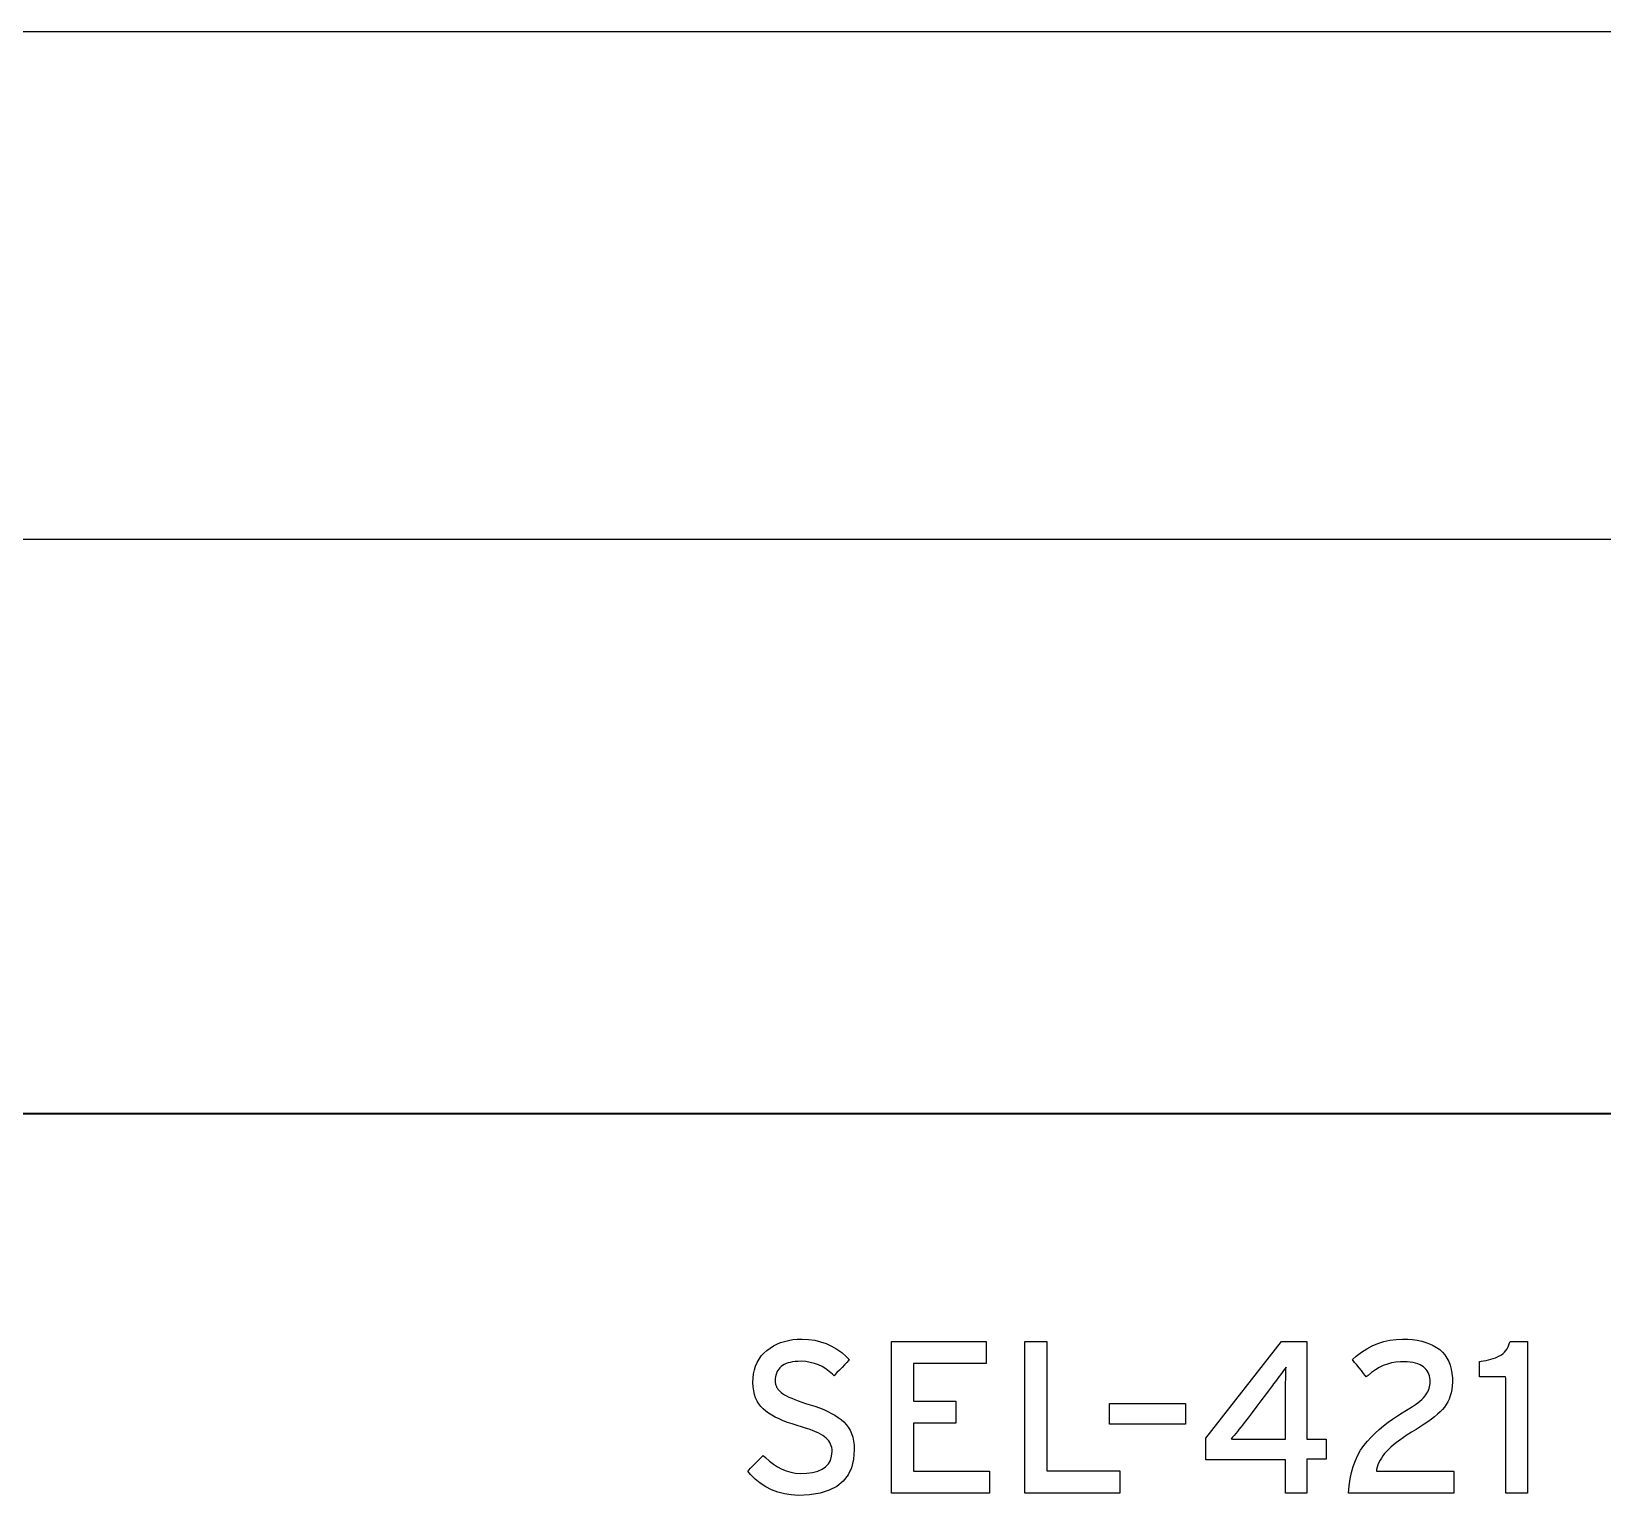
# Model space of a CAD drawing. Extents: x 1 to 47.7, y 0.2 to 35.
# Drawn here: x 9.292 to 11.508, y 13.936 to 16 of the extents above; entities that cross this region are included whole.
import ezdxf

# ---------------------------------------------------------------- set-up
doc = ezdxf.new("R2010")
doc.units = 0
doc.header["$MEASUREMENT"] = 0
for name, color, linetype in [('3_1__HORIZONTAL_RACK_MOUNT', 7, 'CONTINUOUS'), ('3_2__HORIZONTAL_PANEL_MOUN', 7, 'CONTINUOUS'), ('4_1__4U__UP_TO_ONE_IO_BOAR', 7, 'CONTINUOUS'), ('4_2__4U__FRONT_PANEL_W_24_', 7, 'CONTINUOUS'), ('5_1___24__TARGET_LEDS___12', 7, 'CONTINUOUS')]:
    doc.layers.add(name, color=color, linetype=linetype)

msp = doc.modelspace()

# ---------------------------------------------------------------- linework, layer by layer
at = {"layer": '3_1__HORIZONTAL_RACK_MOUNT'}
msp.add_lwpolyline([(11.6942, 15.2836), (11.2892, 15.2836), (10.8858, 15.2836), (10.6849, 15.2836), (10.4847, 15.2836), (10.2853, 15.2836), (10.0869, 15.2836), (9.8894, 15.2836), (9.6929, 15.2836), (9.4977, 15.2836), (9.3038, 15.2836), (9.1112, 15.2836)], dxfattribs=at)
at = {"layer": '3_2__HORIZONTAL_PANEL_MOUN'}
msp.add_lwpolyline([(9.1702, 16), (9.39, 16), (9.6111, 16), (9.8334, 16), (10.0569, 16), (10.2814, 16), (10.5068, 16), (10.7329, 16), (10.9597, 16), (11.1871, 16), (11.6431, 16)], dxfattribs=at)
at = {"layer": '4_1__4U__UP_TO_ONE_IO_BOAR'}
msp.add_lwpolyline([(11.5905, 14.4737), (11.3057, 14.4737), (11.0225, 14.4737), (10.7415, 14.4737), (10.6021, 14.4737), (10.4634, 14.4737), (10.3255, 14.4737), (10.1886, 14.4737), (10.0526, 14.4737), (9.9177, 14.4737), (9.7839, 14.4737), (9.6513, 14.4737), (9.52, 14.4737), (9.39, 14.4737), (9.2614, 14.4737)], dxfattribs=at)
at = {"layer": '4_2__4U__FRONT_PANEL_W_24_'}
for points in [[(11.5602, 14.4745), (11.2768, 14.4745), (10.9951, 14.4745), (10.7155, 14.4745), (10.4388, 14.4745), (10.3016, 14.4745), (10.1654, 14.4745), (10.0301, 14.4745), (9.8959, 14.4745), (9.7628, 14.4745), (9.6309, 14.4745), (9.5002, 14.4745), (9.3708, 14.4745), (9.2429, 14.4745)], [(10.5048, 13.9395), (10.5048, 14.1533), (10.6383, 14.1533), (10.6383, 14.1223), (10.5359, 14.1223), (10.5359, 14.0691), (10.5954, 14.0691), (10.5954, 14.0381), (10.5359, 14.0381), (10.5359, 13.9705), (10.6428, 13.9705), (10.6428, 13.9395), (10.5048, 13.9395)], [(10.6927, 13.9395), (10.6927, 14.1533), (10.7237, 14.1533), (10.7237, 13.9708), (10.827, 13.9708), (10.827, 13.9395), (10.6927, 13.9395)], [(11.0904, 13.9875), (11.0904, 13.9395), (11.0603, 13.9395), (11.0603, 13.9865), (10.9482, 13.9865), (10.9482, 14.0171), (11.0549, 14.1533), (11.0904, 14.1533), (11.0904, 14.0157), (11.1179, 14.0157), (11.1179, 13.9875), (11.0904, 13.9875)], [(10.8123, 14.0366), (10.8123, 14.0658), (10.9192, 14.0658), (10.9192, 14.0366), (10.8123, 14.0366)]]:
    msp.add_lwpolyline(points, dxfattribs=at)
for points in [[(10.4523, 14.0008), (10.4514, 13.9874), (10.4486, 13.9754), (10.4437, 13.9651), (10.4368, 13.9563), (10.4279, 13.9491), (10.417, 13.9435), (10.4041, 13.9394), (10.3891, 13.9369), (10.3736, 13.9361), (10.3634, 13.9369), (10.3537, 13.9386), (10.3445, 13.9411), (10.3358, 13.9444), (10.3276, 13.9485), (10.3198, 13.9535), (10.3126, 13.9594), (10.3058, 13.966), (10.302, 13.9707), (10.3034, 13.9721), (10.3059, 13.9746), (10.3092, 13.9779), (10.3129, 13.9816), (10.3167, 13.9853), (10.32, 13.9886), (10.3226, 13.9912), (10.324, 13.9926), (10.3272, 13.9896), (10.3326, 13.9846), (10.3382, 13.9802), (10.344, 13.9765), (10.3501, 13.9734), (10.3563, 13.9709), (10.3628, 13.9691), (10.3695, 13.9679), (10.3764, 13.9674), (10.3852, 13.9676), (10.3935, 13.9686), (10.4008, 13.9704), (10.4069, 13.9731), (10.4119, 13.9765), (10.4159, 13.9807), (10.4187, 13.9857), (10.4204, 13.9916), (10.421, 13.9982), (10.4209, 14.0012), (10.4205, 14.0038), (10.4199, 14.0063), (10.419, 14.0087), (10.4178, 14.011), (10.4164, 14.0131), (10.4147, 14.0152), (10.4128, 14.0171), (10.4105, 14.019), (10.4078, 14.0208), (10.4048, 14.0226), (10.4013, 14.0244), (10.3974, 14.0261), (10.3932, 14.0279), (10.3885, 14.0296), (10.3835, 14.0313), (10.378, 14.033), (10.3717, 14.0348), (10.3647, 14.037), (10.3581, 14.0392), (10.3519, 14.0416), (10.3462, 14.0441), (10.3408, 14.0467), (10.3359, 14.0494), (10.3314, 14.0523), (10.3274, 14.0552), (10.3237, 14.0582), (10.3205, 14.0615), (10.3176, 14.0652), (10.3152, 14.0693), (10.3132, 14.0737), (10.3117, 14.0786), (10.3105, 14.0838), (10.3097, 14.0894), (10.3094, 14.0953), (10.3096, 14.1016), (10.3103, 14.1076), (10.3114, 14.1133), (10.3131, 14.1186), (10.3153, 14.1237), (10.318, 14.1285), (10.3212, 14.1329), (10.3249, 14.137), (10.3291, 14.1408), (10.3335, 14.1441), (10.3382, 14.1471), (10.3431, 14.1496), (10.3483, 14.1517), (10.3538, 14.1535), (10.3595, 14.1549), (10.3656, 14.1559), (10.3718, 14.1565), (10.3786, 14.1567), (10.3877, 14.1562), (10.3965, 14.155), (10.4048, 14.153), (10.4128, 14.1503), (10.4204, 14.1468), (10.4277, 14.1427), (10.4346, 14.1378), (10.4411, 14.1322), (10.4455, 14.1276), (10.4443, 14.1264), (10.4419, 14.1239), (10.4386, 14.1205), (10.435, 14.1168), (10.4313, 14.1129), (10.4279, 14.1094), (10.4253, 14.1067), (10.4238, 14.1051), (10.4215, 14.1071), (10.417, 14.1112), (10.4122, 14.1148), (10.4071, 14.1179), (10.4018, 14.1204), (10.3961, 14.1225), (10.3902, 14.1239), (10.384, 14.1249), (10.3775, 14.1254), (10.3726, 14.1253), (10.3688, 14.125), (10.3652, 14.1246), (10.3619, 14.1239), (10.3589, 14.1231), (10.3561, 14.1221), (10.3535, 14.1209), (10.3512, 14.1195), (10.3492, 14.118), (10.3474, 14.1162), (10.3458, 14.1144), (10.3445, 14.1124), (10.3433, 14.1104), (10.3424, 14.1082), (10.3416, 14.106), (10.3411, 14.1036), (10.3408, 14.1012), (10.3407, 14.0987), (10.3407, 14.0975), (10.3408, 14.0963), (10.3409, 14.0951), (10.3411, 14.094), (10.3414, 14.0929), (10.3417, 14.0919), (10.342, 14.0909), (10.3424, 14.0899), (10.3428, 14.089), (10.3434, 14.088), (10.344, 14.087), (10.3447, 14.086), (10.3454, 14.085), (10.3463, 14.084), (10.3473, 14.0831), (10.3483, 14.0821), (10.3494, 14.0812), (10.3511, 14.08), (10.3537, 14.0783), (10.3568, 14.0766), (10.3602, 14.0749), (10.3641, 14.0732), (10.3684, 14.0714), (10.3731, 14.0697), (10.3782, 14.0679), (10.3837, 14.0661), (10.3903, 14.0642), (10.3969, 14.062), (10.4032, 14.0597), (10.4092, 14.0573), (10.4148, 14.0547), (10.4201, 14.052), (10.425, 14.0493), (10.4295, 14.0463), (10.4338, 14.0433), (10.4376, 14.0401), (10.441, 14.0365), (10.4439, 14.0325), (10.4464, 14.0281), (10.4485, 14.0234), (10.4501, 14.0183), (10.4513, 14.0129), (10.452, 14.007)], [(11.1494, 13.9395), (11.1503, 13.9497), (11.1517, 13.9595), (11.1536, 13.9687), (11.156, 13.9773), (11.159, 13.9855), (11.1625, 13.9931), (11.1664, 14.0002), (11.171, 14.0068), (11.176, 14.0129), (11.1813, 14.0186), (11.1869, 14.0241), (11.1927, 14.0294), (11.1988, 14.0345), (11.205, 14.0394), (11.2115, 14.044), (11.2182, 14.0485), (11.2251, 14.0528), (11.2311, 14.0563), (11.2356, 14.0591), (11.2397, 14.0618), (11.2435, 14.0644), (11.2469, 14.0669), (11.2499, 14.0693), (11.2526, 14.0716), (11.2549, 14.0739), (11.2569, 14.076), (11.2585, 14.0781), (11.2598, 14.0803), (11.261, 14.0825), (11.262, 14.0847), (11.2628, 14.087), (11.2634, 14.0893), (11.2639, 14.0916), (11.2642, 14.094), (11.2643, 14.0964), (11.2642, 14.0993), (11.2638, 14.1021), (11.2633, 14.1047), (11.2625, 14.1072), (11.2615, 14.1095), (11.2602, 14.1117), (11.2587, 14.1138), (11.257, 14.1156), (11.2551, 14.1174), (11.2527, 14.119), (11.2501, 14.1204), (11.2471, 14.1216), (11.2439, 14.1226), (11.2403, 14.1235), (11.2364, 14.1241), (11.2322, 14.1245), (11.2277, 14.1247), (11.2224, 14.1247), (11.2161, 14.1241), (11.21, 14.123), (11.2041, 14.1214), (11.1983, 14.1193), (11.1927, 14.1166), (11.1872, 14.1134), (11.1819, 14.1097), (11.1768, 14.1055), (11.1743, 14.1037), (11.1729, 14.1054), (11.1705, 14.1084), (11.1674, 14.1122), (11.1641, 14.1163), (11.1608, 14.1203), (11.1579, 14.1239), (11.1558, 14.1265), (11.1548, 14.1277), (11.1602, 14.1326), (11.1674, 14.1381), (11.1749, 14.1429), (11.1826, 14.147), (11.1907, 14.1504), (11.199, 14.1531), (11.2076, 14.155), (11.2164, 14.1562), (11.2255, 14.1567), (11.2328, 14.1565), (11.2397, 14.156), (11.2463, 14.1551), (11.2525, 14.1538), (11.2583, 14.1521), (11.2637, 14.1501), (11.2688, 14.1478), (11.2735, 14.145), (11.2779, 14.1419), (11.2818, 14.1383), (11.2852, 14.1343), (11.2881, 14.1299), (11.2906, 14.1251), (11.2926, 14.1199), (11.2941, 14.1143), (11.2952, 14.1084), (11.2958, 14.102), (11.2958, 14.0959), (11.2955, 14.0907), (11.2949, 14.0857), (11.294, 14.081), (11.2928, 14.0765), (11.2912, 14.0722), (11.2893, 14.0682), (11.2871, 14.0645), (11.2846, 14.0609), (11.2817, 14.0576), (11.2784, 14.0542), (11.2747, 14.0507), (11.2706, 14.0473), (11.2661, 14.0438), (11.2613, 14.0402), (11.2561, 14.0366), (11.2505, 14.033), (11.2446, 14.0293), (11.2382, 14.0254), (11.2322, 14.0216), (11.2266, 14.0179), (11.2215, 14.0143), (11.2169, 14.0109), (11.2127, 14.0075), (11.2089, 14.0043), (11.2056, 14.0012), (11.2027, 13.9982), (11.2001, 13.9952), (11.1978, 13.9921), (11.1957, 13.989), (11.1939, 13.9859), (11.1922, 13.9827), (11.1908, 13.9794), (11.1897, 13.9761), (11.1888, 13.9728), (11.1887, 13.9705), (11.1951, 13.9705), (11.2074, 13.9705), (11.2237, 13.9705), (11.2421, 13.9705), (11.2605, 13.9705), (11.2772, 13.9705), (11.29, 13.9705), (11.2972, 13.9705), (11.298, 13.9701), (11.298, 13.9679), (11.298, 13.9641), (11.298, 13.9593), (11.298, 13.9541), (11.298, 13.9489), (11.298, 13.9444), (11.298, 13.9411), (11.298, 13.9395), (11.2947, 13.9395), (11.2822, 13.9395), (11.2627, 13.9395), (11.2391, 13.9395), (11.2138, 13.9395), (11.1896, 13.9395), (11.169, 13.9395), (11.1547, 13.9395)], [(11.3709, 13.9395), (11.3709, 13.9457), (11.3709, 13.9624), (11.3709, 13.9863), (11.3709, 14.0142), (11.3709, 14.0429), (11.3709, 14.0692), (11.3709, 14.0899), (11.3709, 14.1018), (11.3706, 14.1034), (11.3679, 14.1034), (11.3633, 14.1034), (11.3574, 14.1034), (11.351, 14.1034), (11.3447, 14.1034), (11.3394, 14.1034), (11.3356, 14.1034), (11.3342, 14.1034), (11.3342, 14.1043), (11.3342, 14.1065), (11.3342, 14.1098), (11.3342, 14.1135), (11.3342, 14.1174), (11.3342, 14.1209), (11.3342, 14.1237), (11.3342, 14.1253), (11.3361, 14.1257), (11.3398, 14.1261), (11.3434, 14.1267), (11.3469, 14.1274), (11.3502, 14.1282), (11.3534, 14.1293), (11.3565, 14.1304), (11.3594, 14.1317), (11.3623, 14.1331), (11.3649, 14.1347), (11.3672, 14.1364), (11.3694, 14.1384), (11.3712, 14.1406), (11.3729, 14.1431), (11.3743, 14.1457), (11.3755, 14.1486), (11.3765, 14.1516), (11.3771, 14.1533), (11.3789, 14.1533), (11.3821, 14.1533), (11.3861, 14.1533), (11.3905, 14.1533), (11.3948, 14.1533), (11.3984, 14.1533), (11.401, 14.1533), (11.4019, 14.1533), (11.4019, 14.1451), (11.4019, 14.1233), (11.4019, 14.0922), (11.4019, 14.0558), (11.4019, 14.0184), (11.4019, 13.9841), (11.4019, 13.9571), (11.4019, 13.9416), (11.4016, 13.9395), (11.3994, 13.9395), (11.3955, 13.9395), (11.3905, 13.9395), (11.3851, 13.9395), (11.3798, 13.9395), (11.3753, 13.9395), (11.3721, 13.9395)], [(11.0612, 14.1173), (11.0594, 14.1148), (11.0576, 14.1122), (11.0556, 14.1094), (11.0534, 14.1065), (11.0512, 14.1034), (11.0488, 14.1003), (11.0463, 14.0969), (11.0437, 14.0934), (11.042, 14.0912), (11.0389, 14.0871), (11.0337, 14.0802), (11.0271, 14.0716), (11.0201, 14.0623), (11.0133, 14.0533), (11.0076, 14.0458), (11.0038, 14.0408), (11.0023, 14.0388), (10.9997, 14.0355), (10.9972, 14.0323), (10.9948, 14.0292), (10.9925, 14.0263), (10.9902, 14.0235), (10.988, 14.0209), (10.9858, 14.0184), (10.9837, 14.016), (10.9856, 14.0154), (10.9891, 14.0154), (10.9928, 14.0154), (10.9966, 14.0155), (11.0006, 14.0155), (11.0047, 14.0155), (11.0089, 14.0156), (11.0133, 14.0157), (11.0167, 14.0157), (11.0193, 14.0157), (11.0244, 14.0157), (11.0313, 14.0157), (11.039, 14.0157), (11.0466, 14.0157), (11.0533, 14.0157), (11.0581, 14.0157), (11.0603, 14.0157), (11.0603, 14.0175), (11.0603, 14.0235), (11.0603, 14.0324), (11.0603, 14.043), (11.0603, 14.054), (11.0603, 14.0643), (11.0603, 14.0724), (11.0603, 14.0773), (11.0603, 14.0805), (11.0604, 14.0857), (11.0605, 14.0908), (11.0606, 14.0957), (11.0607, 14.1004), (11.0608, 14.1049), (11.0609, 14.1092), (11.061, 14.1133)]]:
    msp.add_lwpolyline(points, close=True, dxfattribs=at)
at = {"layer": '5_1___24__TARGET_LEDS___12'}
for points in [[(11.6268, 14.4745), (11.4688, 14.4745), (11.3116, 14.4745), (11.1551, 14.4745), (10.9995, 14.4745), (10.8448, 14.4745), (10.6912, 14.4745), (10.5387, 14.4745), (10.3873, 14.4745), (10.2372, 14.4745), (10.0884, 14.4745), (9.9411, 14.4745), (9.7952, 14.4745), (9.6509, 14.4745), (9.5083, 14.4745), (9.3674, 14.4745), (9.2282, 14.4745)], [(10.5048, 13.9395), (10.5048, 14.1533), (10.6383, 14.1533), (10.6383, 14.1223), (10.5359, 14.1223), (10.5359, 14.0691), (10.5954, 14.0691), (10.5954, 14.0381), (10.5359, 14.0381), (10.5359, 13.9705), (10.6428, 13.9705), (10.6428, 13.9395), (10.5048, 13.9395)], [(10.6927, 13.9395), (10.6927, 14.1533), (10.7237, 14.1533), (10.7237, 13.9708), (10.827, 13.9708), (10.827, 13.9395), (10.6927, 13.9395)], [(11.0904, 13.9875), (11.0904, 13.9395), (11.0603, 13.9395), (11.0603, 13.9865), (10.9482, 13.9865), (10.9482, 14.0171), (11.0549, 14.1533), (11.0904, 14.1533), (11.0904, 14.0157), (11.1179, 14.0157), (11.1179, 13.9875), (11.0904, 13.9875)], [(10.8123, 14.0366), (10.8123, 14.0658), (10.9192, 14.0658), (10.9192, 14.0366), (10.8123, 14.0366)]]:
    msp.add_lwpolyline(points, dxfattribs=at)
for points in [[(10.4523, 14.0008), (10.4514, 13.9874), (10.4486, 13.9754), (10.4437, 13.9651), (10.4368, 13.9563), (10.4279, 13.9491), (10.417, 13.9435), (10.4041, 13.9394), (10.3891, 13.9369), (10.3736, 13.9361), (10.3634, 13.9369), (10.3537, 13.9386), (10.3445, 13.9411), (10.3358, 13.9444), (10.3276, 13.9485), (10.3198, 13.9535), (10.3126, 13.9594), (10.3058, 13.966), (10.302, 13.9707), (10.3034, 13.9721), (10.3059, 13.9746), (10.3092, 13.9779), (10.3129, 13.9816), (10.3167, 13.9853), (10.32, 13.9886), (10.3226, 13.9912), (10.324, 13.9926), (10.3272, 13.9896), (10.3326, 13.9846), (10.3382, 13.9802), (10.344, 13.9765), (10.3501, 13.9734), (10.3563, 13.9709), (10.3628, 13.9691), (10.3695, 13.9679), (10.3764, 13.9674), (10.3852, 13.9676), (10.3935, 13.9686), (10.4008, 13.9704), (10.4069, 13.9731), (10.4119, 13.9765), (10.4159, 13.9807), (10.4187, 13.9857), (10.4204, 13.9916), (10.421, 13.9982), (10.4209, 14.0012), (10.4205, 14.0038), (10.4199, 14.0063), (10.419, 14.0087), (10.4178, 14.011), (10.4164, 14.0131), (10.4147, 14.0152), (10.4128, 14.0171), (10.4105, 14.019), (10.4078, 14.0208), (10.4048, 14.0226), (10.4013, 14.0244), (10.3974, 14.0261), (10.3932, 14.0279), (10.3885, 14.0296), (10.3835, 14.0313), (10.378, 14.033), (10.3717, 14.0348), (10.3647, 14.037), (10.3581, 14.0392), (10.3519, 14.0416), (10.3462, 14.0441), (10.3408, 14.0467), (10.3359, 14.0494), (10.3314, 14.0523), (10.3274, 14.0552), (10.3237, 14.0582), (10.3205, 14.0615), (10.3176, 14.0652), (10.3152, 14.0693), (10.3132, 14.0737), (10.3117, 14.0786), (10.3105, 14.0838), (10.3097, 14.0894), (10.3094, 14.0953), (10.3096, 14.1016), (10.3103, 14.1076), (10.3114, 14.1133), (10.3131, 14.1186), (10.3153, 14.1237), (10.318, 14.1285), (10.3212, 14.1329), (10.3249, 14.137), (10.3291, 14.1408), (10.3335, 14.1441), (10.3382, 14.1471), (10.3431, 14.1496), (10.3483, 14.1517), (10.3538, 14.1535), (10.3595, 14.1549), (10.3656, 14.1559), (10.3718, 14.1565), (10.3786, 14.1567), (10.3877, 14.1562), (10.3965, 14.155), (10.4048, 14.153), (10.4128, 14.1503), (10.4204, 14.1468), (10.4277, 14.1427), (10.4346, 14.1378), (10.4411, 14.1322), (10.4455, 14.1276), (10.4443, 14.1264), (10.4419, 14.1239), (10.4386, 14.1205), (10.435, 14.1168), (10.4313, 14.1129), (10.4279, 14.1094), (10.4253, 14.1067), (10.4238, 14.1051), (10.4215, 14.1071), (10.417, 14.1112), (10.4122, 14.1148), (10.4071, 14.1179), (10.4018, 14.1204), (10.3961, 14.1225), (10.3902, 14.1239), (10.384, 14.1249), (10.3775, 14.1254), (10.3726, 14.1253), (10.3688, 14.125), (10.3652, 14.1246), (10.3619, 14.1239), (10.3589, 14.1231), (10.3561, 14.1221), (10.3535, 14.1209), (10.3512, 14.1195), (10.3492, 14.118), (10.3474, 14.1162), (10.3458, 14.1144), (10.3445, 14.1124), (10.3433, 14.1104), (10.3424, 14.1082), (10.3416, 14.106), (10.3411, 14.1036), (10.3408, 14.1012), (10.3407, 14.0987), (10.3407, 14.0975), (10.3408, 14.0963), (10.3409, 14.0951), (10.3411, 14.094), (10.3414, 14.0929), (10.3417, 14.0919), (10.342, 14.0909), (10.3424, 14.0899), (10.3428, 14.089), (10.3434, 14.088), (10.344, 14.087), (10.3447, 14.086), (10.3454, 14.085), (10.3463, 14.084), (10.3473, 14.0831), (10.3483, 14.0821), (10.3494, 14.0812), (10.3511, 14.08), (10.3537, 14.0783), (10.3568, 14.0766), (10.3602, 14.0749), (10.3641, 14.0732), (10.3684, 14.0714), (10.3731, 14.0697), (10.3782, 14.0679), (10.3837, 14.0661), (10.3903, 14.0642), (10.3969, 14.062), (10.4032, 14.0597), (10.4092, 14.0573), (10.4148, 14.0547), (10.4201, 14.052), (10.425, 14.0493), (10.4295, 14.0463), (10.4338, 14.0433), (10.4376, 14.0401), (10.441, 14.0365), (10.4439, 14.0325), (10.4464, 14.0281), (10.4485, 14.0234), (10.4501, 14.0183), (10.4513, 14.0129), (10.452, 14.007)], [(11.1494, 13.9395), (11.1503, 13.9497), (11.1517, 13.9595), (11.1536, 13.9687), (11.156, 13.9773), (11.159, 13.9855), (11.1625, 13.9931), (11.1664, 14.0002), (11.171, 14.0068), (11.176, 14.0129), (11.1813, 14.0186), (11.1869, 14.0241), (11.1927, 14.0294), (11.1988, 14.0345), (11.205, 14.0394), (11.2115, 14.044), (11.2182, 14.0485), (11.2251, 14.0528), (11.2311, 14.0563), (11.2356, 14.0591), (11.2397, 14.0618), (11.2435, 14.0644), (11.2469, 14.0669), (11.2499, 14.0693), (11.2526, 14.0716), (11.2549, 14.0739), (11.2569, 14.076), (11.2585, 14.0781), (11.2598, 14.0803), (11.261, 14.0825), (11.262, 14.0847), (11.2628, 14.087), (11.2634, 14.0893), (11.2639, 14.0916), (11.2642, 14.094), (11.2643, 14.0964), (11.2642, 14.0993), (11.2638, 14.1021), (11.2633, 14.1047), (11.2625, 14.1072), (11.2615, 14.1095), (11.2602, 14.1117), (11.2587, 14.1138), (11.257, 14.1156), (11.2551, 14.1174), (11.2527, 14.119), (11.2501, 14.1204), (11.2471, 14.1216), (11.2439, 14.1226), (11.2403, 14.1235), (11.2364, 14.1241), (11.2322, 14.1245), (11.2277, 14.1247), (11.2224, 14.1247), (11.2161, 14.1241), (11.21, 14.123), (11.2041, 14.1214), (11.1983, 14.1193), (11.1927, 14.1166), (11.1872, 14.1134), (11.1819, 14.1097), (11.1768, 14.1055), (11.1743, 14.1037), (11.1729, 14.1054), (11.1705, 14.1084), (11.1674, 14.1122), (11.1641, 14.1163), (11.1608, 14.1203), (11.1579, 14.1239), (11.1558, 14.1265), (11.1548, 14.1277), (11.1602, 14.1326), (11.1674, 14.1381), (11.1749, 14.1429), (11.1826, 14.147), (11.1907, 14.1504), (11.199, 14.1531), (11.2076, 14.155), (11.2164, 14.1562), (11.2255, 14.1567), (11.2328, 14.1565), (11.2397, 14.156), (11.2463, 14.1551), (11.2525, 14.1538), (11.2583, 14.1521), (11.2637, 14.1501), (11.2688, 14.1478), (11.2735, 14.145), (11.2779, 14.1419), (11.2818, 14.1383), (11.2852, 14.1343), (11.2881, 14.1299), (11.2906, 14.1251), (11.2926, 14.1199), (11.2941, 14.1143), (11.2952, 14.1084), (11.2958, 14.102), (11.2958, 14.0959), (11.2955, 14.0907), (11.2949, 14.0857), (11.294, 14.081), (11.2928, 14.0765), (11.2912, 14.0722), (11.2893, 14.0682), (11.2871, 14.0645), (11.2846, 14.0609), (11.2817, 14.0576), (11.2784, 14.0542), (11.2747, 14.0507), (11.2706, 14.0473), (11.2661, 14.0438), (11.2613, 14.0402), (11.2561, 14.0366), (11.2505, 14.033), (11.2446, 14.0293), (11.2382, 14.0254), (11.2322, 14.0216), (11.2266, 14.0179), (11.2215, 14.0143), (11.2169, 14.0109), (11.2127, 14.0075), (11.2089, 14.0043), (11.2056, 14.0012), (11.2027, 13.9982), (11.2001, 13.9952), (11.1978, 13.9921), (11.1957, 13.989), (11.1939, 13.9859), (11.1922, 13.9827), (11.1908, 13.9794), (11.1897, 13.9761), (11.1888, 13.9728), (11.1887, 13.9705), (11.1951, 13.9705), (11.2074, 13.9705), (11.2237, 13.9705), (11.2421, 13.9705), (11.2605, 13.9705), (11.2772, 13.9705), (11.29, 13.9705), (11.2972, 13.9705), (11.298, 13.9701), (11.298, 13.9679), (11.298, 13.9641), (11.298, 13.9593), (11.298, 13.9541), (11.298, 13.9489), (11.298, 13.9444), (11.298, 13.9411), (11.298, 13.9395), (11.2947, 13.9395), (11.2822, 13.9395), (11.2627, 13.9395), (11.2391, 13.9395), (11.2138, 13.9395), (11.1896, 13.9395), (11.169, 13.9395), (11.1547, 13.9395)], [(11.3709, 13.9395), (11.3709, 13.9457), (11.3709, 13.9624), (11.3709, 13.9863), (11.3709, 14.0142), (11.3709, 14.0429), (11.3709, 14.0692), (11.3709, 14.0899), (11.3709, 14.1018), (11.3706, 14.1034), (11.3679, 14.1034), (11.3633, 14.1034), (11.3574, 14.1034), (11.351, 14.1034), (11.3447, 14.1034), (11.3394, 14.1034), (11.3356, 14.1034), (11.3342, 14.1034), (11.3342, 14.1043), (11.3342, 14.1065), (11.3342, 14.1098), (11.3342, 14.1135), (11.3342, 14.1174), (11.3342, 14.1209), (11.3342, 14.1237), (11.3342, 14.1253), (11.3361, 14.1257), (11.3398, 14.1261), (11.3434, 14.1267), (11.3469, 14.1274), (11.3502, 14.1282), (11.3534, 14.1293), (11.3565, 14.1304), (11.3594, 14.1317), (11.3623, 14.1331), (11.3649, 14.1347), (11.3672, 14.1364), (11.3694, 14.1384), (11.3712, 14.1406), (11.3729, 14.1431), (11.3743, 14.1457), (11.3755, 14.1486), (11.3765, 14.1516), (11.3771, 14.1533), (11.3789, 14.1533), (11.3821, 14.1533), (11.3861, 14.1533), (11.3905, 14.1533), (11.3948, 14.1533), (11.3984, 14.1533), (11.401, 14.1533), (11.4019, 14.1533), (11.4019, 14.1451), (11.4019, 14.1233), (11.4019, 14.0922), (11.4019, 14.0558), (11.4019, 14.0184), (11.4019, 13.9841), (11.4019, 13.9571), (11.4019, 13.9416), (11.4016, 13.9395), (11.3994, 13.9395), (11.3955, 13.9395), (11.3905, 13.9395), (11.3851, 13.9395), (11.3798, 13.9395), (11.3753, 13.9395), (11.3721, 13.9395)], [(11.0612, 14.1173), (11.0594, 14.1148), (11.0576, 14.1122), (11.0556, 14.1094), (11.0534, 14.1065), (11.0512, 14.1034), (11.0488, 14.1003), (11.0463, 14.0969), (11.0437, 14.0934), (11.042, 14.0912), (11.0389, 14.0871), (11.0337, 14.0802), (11.0271, 14.0716), (11.0201, 14.0623), (11.0133, 14.0533), (11.0076, 14.0458), (11.0038, 14.0408), (11.0023, 14.0388), (10.9997, 14.0355), (10.9972, 14.0323), (10.9948, 14.0292), (10.9925, 14.0263), (10.9902, 14.0235), (10.988, 14.0209), (10.9858, 14.0184), (10.9837, 14.016), (10.9856, 14.0154), (10.9891, 14.0154), (10.9928, 14.0154), (10.9966, 14.0155), (11.0006, 14.0155), (11.0047, 14.0155), (11.0089, 14.0156), (11.0133, 14.0157), (11.0167, 14.0157), (11.0193, 14.0157), (11.0244, 14.0157), (11.0313, 14.0157), (11.039, 14.0157), (11.0466, 14.0157), (11.0533, 14.0157), (11.0581, 14.0157), (11.0603, 14.0157), (11.0603, 14.0175), (11.0603, 14.0235), (11.0603, 14.0324), (11.0603, 14.043), (11.0603, 14.054), (11.0603, 14.0643), (11.0603, 14.0724), (11.0603, 14.0773), (11.0603, 14.0805), (11.0604, 14.0857), (11.0605, 14.0908), (11.0606, 14.0957), (11.0607, 14.1004), (11.0608, 14.1049), (11.0609, 14.1092), (11.061, 14.1133)]]:
    msp.add_lwpolyline(points, close=True, dxfattribs=at)

doc.saveas('drawing.dxf')
